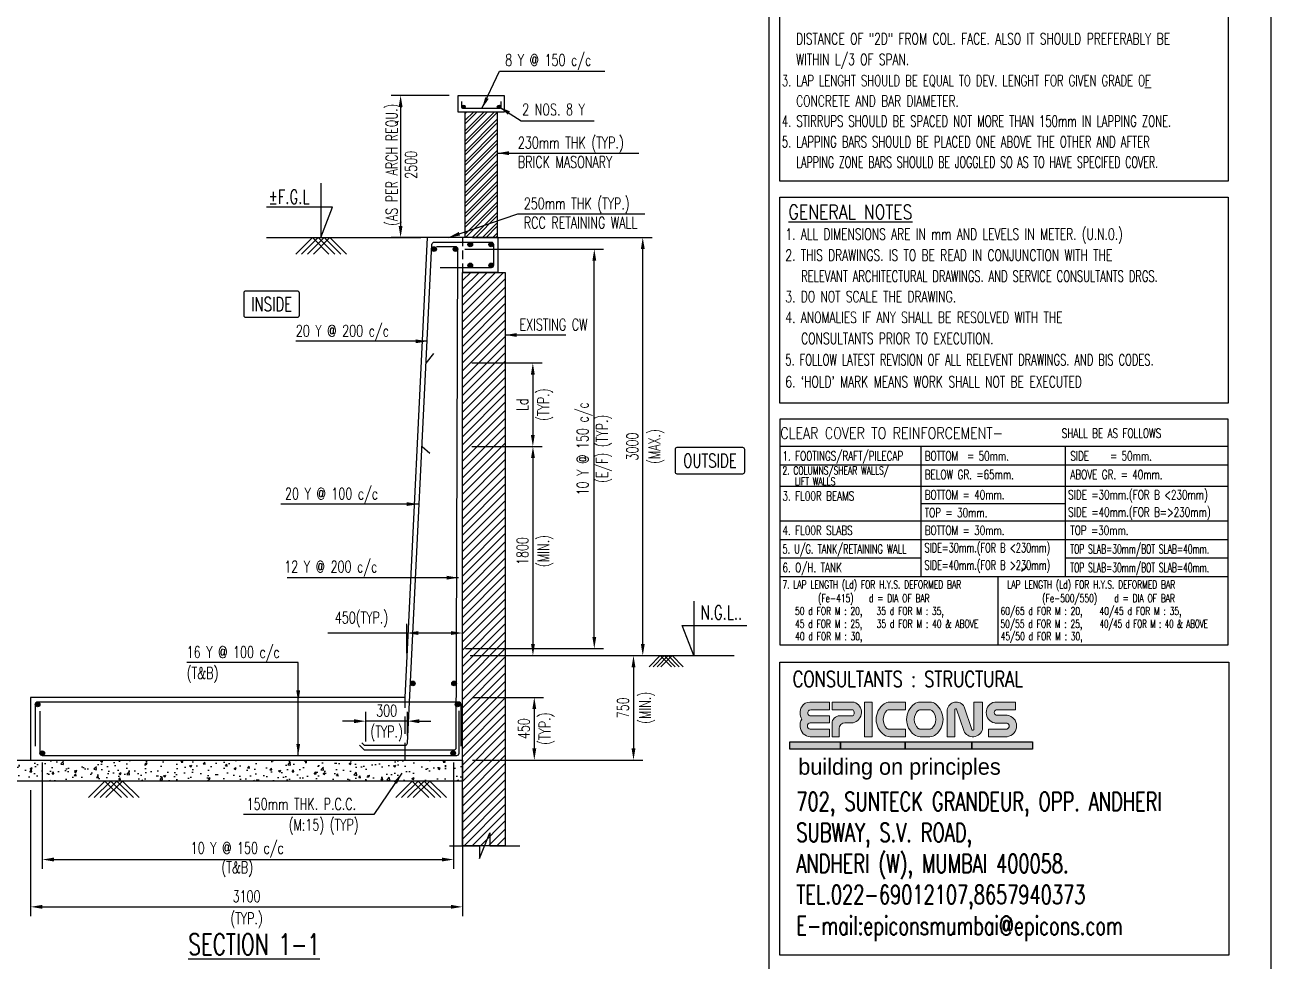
# Model space of a CAD drawing. Header units: millimetres. Extents: x 2843046 to 3042813, y -234641 to -168101.
# Drawn here: x 3015977 to 3042813, y -219602 to -199451 of the extents above; entities that cross this region are included whole.
import ezdxf
from ezdxf.enums import TextEntityAlignment as Align

# ---------------------------------------------------------------- set-up
doc = ezdxf.new("R2010")
doc.units = ezdxf.units.MM
doc.header["$MEASUREMENT"] = 0
doc.header["$PDMODE"] = 34
doc.header["$PDSIZE"] = -5
doc.linetypes.add('Hidden', pattern=[0.375, 0.25, -0.125])
doc.layers.add('00 ECPL LOGO', color=250, linetype='Continuous', lineweight=20)
doc.layers.add('HEADING-TXT', color=1, linetype='Continuous', lineweight=25)
for name, color, linetype in [('DIM1', 5, 'Continuous'), ('NO. BEAM', 3, 'Continuous'), ('note t', 2, 'Continuous'), ('notes', 1, 'Continuous'), ('S- PILE CAP', 4, 'Continuous'), ('S-BRECK LINE', 8, 'Continuous'), ('S-COLUMN', 1, 'Continuous'), ('S-CONCRET LINE', 4, 'Continuous'), ('S-DIM-1', 5, 'Continuous'), ('S-FOOTING', 4, 'Continuous'), ('S-HATCH', 253, 'Continuous'), ('S-LEVEL SECTION', 3, 'Continuous'), ('S-PCC', 9, 'Continuous'), ('S-REINFORCEMENT', 6, 'Continuous'), ('S-RETAINING WALL', 6, 'Continuous'), ('S-TEXT', 2, 'Continuous'), ('S-TEXT-1', 4, 'Continuous'), ('S-TITIL', 6, 'Continuous'), ('s_TITILE', 9, 'Continuous'), ('ss_TITILE', 9, 'Continuous'), ('TEXT1', 2, 'Continuous'), ('TITLE', 6, 'Continuous')]:
    doc.layers.add(name, color=color, linetype=linetype)
doc.styles.add('1PTT-GFC Sheet$0$1PTT-GFC Sheet$0$a-texts', font='simplex.shx', dxfattribs={"width": 0.75})
doc.styles.add('D', font='simplex.shx', dxfattribs={"height": 200})
doc.styles.add('ROMANS', font='simplex.shx', dxfattribs={"width": 0.7})
doc.styles.add('TEXT1', font='simplex.shx', dxfattribs={"width": 0.75})
doc.styles.add('VA_ROOM_TEXT', font='GOTHIC.TTF')
doc.dimstyles.new('dim100', dxfattribs={"dimtxt": 250, "dimasz": 250, "dimexe": 200, "dimexo": 200, "dimgap": 100, "dimtad": 1, "dimdec": 0, "dimzin": 0, "dimdsep": 46, "dimtxsty": 'ROMANS', "dimcen": 0, "dimclrd": 5, "dimclre": 5, "dimclrt": 4, "dimadec": 0, "dimazin": 0, "dimtfac": 1, "dimtdec": 0, "dimtix": 1, "dimtofl": 0, "dimtmove": 2, "dimatfit": 3, "dimfxl": 0, "dimtolj": 1, "dimtzin": 0, "dimlwd": -1, "dimlwe": -1, "dimarcsym": 0})
doc.dimstyles.new('dim33.33', dxfattribs={"dimtxt": 250, "dimasz": 250, "dimexe": 200, "dimexo": 200, "dimgap": 100, "dimtad": 1, "dimdec": 0, "dimlfac": 0.333331, "dimzin": 0, "dimdsep": 46, "dimtxsty": 'ROMANS', "dimcen": 0, "dimclrd": 5, "dimclre": 5, "dimclrt": 4, "dimadec": 0, "dimazin": 0, "dimtfac": 1, "dimtdec": 0, "dimtix": 1, "dimtofl": 0, "dimtmove": 2, "dimatfit": 3, "dimfxl": 0, "dimtolj": 1, "dimtzin": 0, "dimlwd": -1, "dimlwe": -1, "dimarcsym": 0})

# ---------------------------------------------------------------- blocks, each defined once
blk = doc.blocks.new('zw$155A')
at = {"layer": '00 ECPL LOGO'}
h = blk.add_hatch(color=152, dxfattribs=at)
h.dxf.hatch_style = 1
h.paths.add_polyline_path([(79640, 17972), (79640, 18120), (79271, 18120, 0.261636), (79116, 18033, 0.285841), (79118, 17796, 0.344902), (79145, 17521, 0.204992), (79277, 17465), (79640, 17465), (79640, 17610), (79286, 17610, -1), (79277, 17727), (79640, 17727), (79640, 17861), (79286, 17861, -1), (79283, 17972)])
h = blk.add_hatch(color=152, dxfattribs=at)
h.dxf.hatch_style = 1
h.paths.add_polyline_path([(80107, 18120), (79689, 18120), (79689, 17972), (80086, 17972, -0.440545), (80086, 17861), (79834, 17861, 0.414214), (79689, 17716), (79689, 17465), (79825, 17465), (79825, 17618, -0.414214), (79934, 17727), (80086, 17727, 0.757811)])
h.paths.add_polyline_path([(80446, 18120), (80304, 18120), (80304, 17465), (80446, 17465)])
h.paths.add_polyline_path([(81081, 18120), (80782, 18120, 0.154275), (80677, 18087, 0.519672), (80677, 17498, 0.154275), (80782, 17465), (81081, 17465), (81081, 17610), (80750, 17610, -0.210356), (80723, 17622, -0.388707), (80723, 17960, -0.210356), (80750, 17972), (81081, 17972)])
h.paths.add_polyline_path([(81540, 18120), (81355, 18120, 0.159018), (81248, 18085, 0.507969), (81248, 17500, 0.159018), (81355, 17465), (81540, 17465, 0.173791), (81656, 17506, 0.472311), (81656, 18078, 0.173791)])
h.paths.add_polyline_path([(81553, 17972, -0.185052), (81577, 17962, -0.445894), (81577, 17619, -0.185052), (81553, 17610), (81348, 17610, -0.185052), (81323, 17619, -0.445894), (81323, 17962, -0.185052), (81348, 17972)], flags=16)
h.paths.add_polyline_path([(82190, 18031, 0.723435), (81870, 17972), (81870, 17465), (82011, 17465), (82011, 17972, -0.723435), (82047, 17986), (82181, 17579, 0.724077), (82538, 17610), (82538, 18120), (82376, 18120), (82376, 17612, -0.755661), (82333, 17598)])
h.paths.add_polyline_path([(83163, 18120), (82770, 18120, 0.823713), (82770, 17724), (83001, 17724, -0.713272), (83001, 17610), (82649, 17610), (82649, 17465), (83001, 17465, 0.900309), (83001, 17871), (82798, 17871, -0.746931), (82798, 17972), (83163, 17972)])
at = {"layer": 'S-TEXT'}
h = blk.add_hatch(color=142, dxfattribs=at)
h.dxf.hatch_style = 1
h.paths.add_polyline_path([(78890, 17369), (78890, 17231), (79850, 17231), (79850, 17369)])
h = blk.add_hatch(color=9, dxfattribs=at)
h.dxf.hatch_style = 1
h.paths.add_polyline_path([(79850, 17369), (81076, 17369), (81076, 17231), (79850, 17231)])
h = blk.add_hatch(color=142, dxfattribs=at)
h.dxf.hatch_style = 1
h.paths.add_polyline_path([(81076, 17231), (82333, 17231), (82333, 17369), (81076, 17369)])
h = blk.add_hatch(color=4, dxfattribs=at)
h.dxf.hatch_style = 1
h.paths.add_polyline_path([(82333, 17369), (82333, 17231), (83486, 17231), (83486, 17369)])
at = {"layer": '00 ECPL LOGO', "color": 152}
for p, q in [((79640, 18120, 0), (79271, 18120, 0)), ((79286, 17972, 0), (79640, 17972, 0)), ((80107, 18120, 0), (79689, 18120, 0)), ((80304, 18120, 0), (80446, 18120, 0)), ((80304, 18120, 0), (80304, 17465, 0)), ((80446, 18120, 0), (80446, 17465, 0)), ((80750, 17972, 0), (81081, 17972, 0)), ((80782, 18120, 0), (81081, 18120, 0)), ((81081, 17972, 0), (81081, 18120, 0)), ((81348, 17972, 0), (81553, 17972, 0)), ((81355, 18120, 0), (81540, 18120, 0)), ((81870, 17972, 0), (81870, 17465, 0)), ((82011, 17972, 0), (82011, 17465, 0)), ((82047, 17986, 0), (82181, 17579, 0)), ((82190, 18031, 0), (82333, 17598, 0)), ((82376, 18120, 0), (82538, 18120, 0)), ((82538, 18120, 0), (82376, 18120, 0)), ((82376, 18120, 0), (82376, 17610, 0)), ((82538, 18120, 0), (82538, 17610, 0)), ((82538, 17972, 0), (82538, 17972, 0)), ((82770, 18120, 0), (83163, 18120, 0)), ((83163, 18120, 0), (82770, 18120, 0)), ((82798, 17972, 0), (83163, 17972, 0)), ((83163, 17972, 0), (83163, 18120, 0)), ((79277, 17727, 0), (79640, 17727, 0)), ((79640, 17861, 0), (79286, 17861, 0)), ((79640, 17727, 0), (79640, 17861, 0)), ((79689, 17716, 0), (79689, 17465, 0)), ((80086, 17861, 0), (79834, 17861, 0)), ((79934, 17727, 0), (80086, 17727, 0)), ((83001, 17724, 0), (82770, 17724, 0)), ((83001, 17871, 0), (82798, 17871, 0)), ((79640, 17610, 0), (79277, 17610, 0)), ((79277, 17465, 0), (79640, 17465, 0)), ((79640, 17465, 0), (79640, 17610, 0)), ((79689, 17465, 0), (79825, 17465, 0)), ((79825, 17618, 0), (79825, 17465, 0)), ((80304, 17465, 0), (80446, 17465, 0)), ((80750, 17610, 0), (81081, 17610, 0)), ((80782, 17465, 0), (81081, 17465, 0)), ((81081, 17465, 0), (81081, 17610, 0)), ((81348, 17610, 0), (81553, 17610, 0)), ((81540, 17465, 0), (81355, 17465, 0)), ((81870, 17465, 0), (82011, 17465, 0)), ((82347, 17465, 0), (82376, 17465, 0)), ((82376, 17466, 0), (82376, 17465, 0)), ((82538, 17610, 0), (82538, 17610, 0)), ((82649, 17465, 0), (82649, 17610, 0)), ((82649, 17610, 0), (83001, 17610, 0)), ((82649, 17465, 0), (83001, 17465, 0)), ((82649, 17465, 0), (83001, 17465, 0))]:
    blk.add_line(p, q, dxfattribs=at)
at = {"layer": '00 ECPL LOGO', "color": 152, "elevation": 0}
for points in [[(79271, 18120), (79640, 18120), (79640, 17972)], [(80086, 17972), (79689, 17972), (79689, 18120), (80107, 18120)], [(80304, 18120), (80446, 18120)], [(80782, 18120), (81081, 18120)], [(81355, 18120), (81540, 18120)], [(82376, 18120), (82538, 18120)], [(82770, 18120), (83163, 18120)]]:
    blk.add_lwpolyline(points, dxfattribs=at)
at = {"layer": '00 ECPL LOGO', "color": 152}
for centre, radius, start, end in [((79307, 17916, 0), 224, 148.648, 212.4563), ((79271, 17938, 0), 182, 90, 148.648), ((79284, 17916, 0), 55.4, 88.7637, 271.2363), ((80042, 17926, 0), 204, 282.7188, 71.3398), ((80036, 17916, 0), 75.1, 312.4487, 47.5513), ((80884, 17792, 0), 360, 125.0807, 234.9193), ((80908, 17791, 0), 250, 137.5171, 222.4829), ((80782, 17938, 0), 182, 90, 125.0807), ((80750, 17935, 0), 36.3, 90, 137.5171), ((81462, 17792, 0), 362, 126.1417, 233.8583), ((81477, 17791, 0), 231, 131.9364, 228.0636), ((81355, 17938, 0), 182, 90, 126.1417), ((81348, 17935, 0), 36.3, 90, 131.9364), ((81540, 17938, 0), 182, 50.5638, 90), ((81553, 17935, 0), 36.3, 48.0636, 90), ((81423, 17791, 0), 231, 311.9364, 48.0636), ((81420, 17792, 0), 370, 309.4362, 50.5638), ((82040, 17949, 0), 171, 28.75, 172.2831), ((82031, 17973, 0), 20.3, 40.0191, 183.5523), ((82808, 17922, 0), 201, 101.0425, 258.9575), ((82813, 17921, 0), 52.5, 106.4856, 253.5144), ((79307, 17676, 0), 224, 147.5437, 223.6612), ((79282, 17669, 0), 58.8, 94.0242, 265.9758), ((79834, 17716, 0), 145, 90, 180), ((79934, 17618, 0), 109, 90, 180), ((82980, 17668, 0), 204, 276.006, 83.994), ((82982, 17667, 0), 60.3, 289.0016, 70.9984), ((79277, 17647, 0), 182, 223.6612, 270), ((80782, 17647, 0), 182, 234.9193, 270), ((80750, 17647, 0), 36.3, 222.4829, 270), ((81355, 17647, 0), 182, 233.8583, 270), ((81348, 17647, 0), 36.3, 228.0636, 270), ((81540, 17647, 0), 182, 270, 309.4362), ((81553, 17647, 0), 36.3, 270, 311.9364), ((82355, 17653, 0), 189, 203.2219, 346.755), ((82352, 17611, 0), 23.9, 214.0796, 357.6127)]:
    blk.add_arc(centre, radius, start, end, dxfattribs=at)
at = {"layer": 'DIM1', "color": 7}
for points in [[(78700, 32606), (87187, 32606), (87187, 27974), (78700, 27974)], [(78700, 27673), (87187, 27673), (87187, 23777), (78700, 23777)]]:
    blk.add_lwpolyline(points, close=True, dxfattribs=at)
at = {"layer": 'notes', "color": 4}
blk.add_line((83278, 20599), (83368, 20682), dxfattribs=at)
at = {"layer": 'S-TEXT', "color": 7, "elevation": 0}
for points in [[(78890, 17369), (79850, 17369), (79850, 17231), (78890, 17231)], [(79850, 17369), (81076, 17369), (81076, 17231), (79850, 17231)], [(81076, 17369), (82333, 17369), (82333, 17231), (81076, 17231)], [(82333, 17369), (83486, 17369), (83486, 17231), (82333, 17231)]]:
    blk.add_lwpolyline(points, close=True, dxfattribs=at)
at = {"layer": 's_TITILE', "color": 7}
blk.add_lwpolyline([(0, 0), (88000, 0), (88000, 58000), (0, 58000)], close=True, dxfattribs=at)
at = {"layer": 's_TITILE', "color": 1}
for points in [[(1300, 800), (78500, 800), (78500, 57200), (1300, 57200)], [(87200, 18877), (87200, 13333), (78700, 13333), (78700, 18877)]]:
    blk.add_lwpolyline(points, close=True, dxfattribs=at)
at = {"layer": 'TEXT1', "color": 5}
for p, q in [((87187, 22602), (78700, 22602)), ((87187, 22196), (78700, 22196)), ((87187, 22196), (78700, 22196)), ((84111, 21871), (81379, 21871)), ((87187, 21545), (78700, 21545)), ((87187, 21193), (78700, 21193)), ((87187, 21193), (78700, 21193)), ((81379, 20841), (78700, 20841)), ((87187, 20841), (84111, 20841)), ((87187, 20489), (78700, 20489))]:
    blk.add_line(p, q, dxfattribs=at)
at = {"layer": 'TITLE', "color": 0}
for p, q in [((87187, 22954), (78700, 22954)), ((81379, 20489), (81379, 22954)), ((84111, 20489), (84111, 22954)), ((82834, 19206), (82834, 20489))]:
    blk.add_line(p, q, dxfattribs=at)
blk.add_lwpolyline([(87187, 23476), (78700, 23476), (78700, 19206), (87187, 19206)], close=True, dxfattribs=at)
at = {"layer": '00 ECPL LOGO', "color": 152, "style": 'VA_ROOM_TEXT'}
blk.add_text('building on principles', height=306.82, dxfattribs=at).set_placement((79050, 16745, 0))
at = {"layer": 'HEADING-TXT', "color": 6, "style": 'ROMANS', "width": 0.8}
blk.add_text('%%UGENERAL NOTES', height=271.54, dxfattribs=at).set_placement((78865, 27259))
at = {"layer": 'note t', "style": 'D', "width": 0.8}
blk.add_text(' CLEAR COVER TO REINFORCEMENT- ', height=219.15, dxfattribs=at).set_placement((78591, 23099))
at = {"layer": 'notes', "color": 4, "style": 'ROMANS'}
for s, height, width, p in [('DISTANCE OF "2D" FROM COL. FACE. ALSO IT SHOULD PREFERABLY BE ', 211.2, 0.7, (79010, 30565)), ('WITHIN L/3 OF SPAN.', 211.2, 0.7, (79010, 30174)), ('3. LAP LENGHT SHOULD BE EQUAL TO DEV. LENGHT FOR GIVEN GRADE OF ', 211.2, 0.66, (78738, 29773)), ('CONCRETE AND BAR DIAMETER.', 211.2, 0.7, (79010, 29388)), ('4. STIRRUPS SHOULD BE SPACED NOT MORE THAN 150mm IN LAPPING ZONE.', 211.2, 0.66, (78738, 29006)), ('5. LAPPING BARS SHOULD BE PLACED ONE ABOVE THE OTHER AND AFTER ', 211.2, 0.66, (78738, 28615)), ('LAPPING ZONE BARS SHOULD BE JOGGLED SO AS TO HAVE SPECIFED COVER.', 211.2, 0.62, (79010, 28230)), ('1. ALL DIMENSIONS ARE IN mm AND LEVELS IN METER. (U.N.0.)', 211.2, 0.7, (78805, 26869)), ('2. THIS DRAWINGS. IS TO BE READ IN CONJUNCTION WITH THE', 211.2, 0.7, (78805, 26470)), ('RELEVANT ARCHITECTURAL DRAWINGS. AND SERVICE CONSULTANTS DRGS.', 211.2, 0.65, (79106, 26072)), ('3. DO NOT SCALE THE DRAWING. ', 211.2, 0.7, (78805, 25686)), ('4. ANOMALIES IF ANY SHALL BE RESOLVED WITH THE', 211.2, 0.7, (78805, 25294)), ('CONSULTANTS PRIOR TO EXECUTION.', 211.2, 0.7, (79106, 24893)), ('5. FOLLOW LATEST REVISION OF ALL RELEVENT DRAWINGS. AND BIS CODES.', 211.2, 0.65, (78805, 24491)), ("6. `HOLD' MARK MEANS WORK SHALL NOT BE EXECUTED", 211.2, 0.7, (78805, 24075)), ('SHALL BE AS FOLLOWS', 174.32, 0.7, (84037, 23120)), ('50 d FOR M : 20,', 149.42, 0.7, (78989, 19769, -112947)), ('35 d FOR M : 35,', 149.42, 0.7, (80531, 19768, -112947)), ('60/65 d FOR M : 20,', 149.42, 0.7, (82878, 19769, -112947)), ('40/45 d FOR M : 35,', 149.42, 0.7, (84753, 19768, -112947)), ('45 d FOR M : 25,', 149.42, 0.7, (78988, 19525, -112947)), ('35 d FOR M : 40 & ABOVE', 149.42, 0.7, (80534, 19526, -112947)), ('50/55 d FOR M : 25,', 149.42, 0.7, (82877, 19525, -112947)), ('40/45 d FOR M : 40 & ABOVE', 149.42, 0.65, (84756, 19526, -112947)), ('40 d FOR M : 30,', 149.42, 0.7, (78991, 19291, -112947)), ('45/50 d FOR M : 30,', 149.42, 0.7, (82881, 19291, -112947))]:
    blk.add_text(s, height=height, dxfattribs=dict(at, width=width)).set_placement(p)
for s, height, width, p in [('1. FOOTINGS/RAFT/PILECAP', 174.32, 0.7, (78751, 22778)), ('BOTTOM  = 50mm.', 174.32, 0.7, (81444, 22778)), ('SIDE    = 50mm.', 174.32, 0.7, (84200, 22778)), ('2. COLUMNS/SHEAR WALLS/', 149.42, 0.7, (78751, 22503)), ('BELOW GR. =65mm.', 174.32, 0.7, (81444, 22426)), ('ABOVE GR. = 40mm.', 174.32, 0.7, (84200, 22426)), ('LIFT WALLS', 149.4, 0.7, (78987, 22296)), ('3. FL00R BEAMS ', 174.32, 0.7, (78751, 22020)), ('BOTTOM = 40mm.', 174.32, 0.7, (81444, 22043)), ('SIDE =30mm.(FOR B <230mm)', 174.32, 0.7, (84159, 22043)), ('TOP = 30mm.', 174.32, 0.7, (81444, 21705)), ('SIDE =40mm.(FOR B=>230mm)', 174.32, 0.7, (84159, 21714)), ('4. FL00R SLABS ', 174.32, 0.7, (78751, 21369)), ('BOTTOM = 30mm.', 174.32, 0.7, (81444, 21369)), ('TOP =30mm.', 174.3, 0.7, (84200, 21369)), ('5. U/G. TANK/RETAINING WALL', 174.32, 0.65, (78751, 21017)), ('SIDE=30mm.(FOR B <230mm)', 174.32, 0.65, (81440, 21040)), ('TOP SLAB=30mm/BOT SLAB=40mm.', 174.32, 0.6, (84200, 21017)), ('6. O/H. TANK', 174.32, 0.7, (78751, 20665)), ('SIDE=40mm.(FOR B >230mm)', 174.32, 0.65, (81440, 20711)), ('TOP SLAB=30mm/BOT SLAB=40mm.', 174.32, 0.6, (84200, 20665)), ('7. LAP LENGTH (Ld) FOR H.Y.S. DEFORMED BAR', 149.42, 0.7, (78751, 20344)), ('LAP LENGTH (Ld) FOR H.Y.S. DEFORMED BAR', 149.42, 0.7, (83008, 20344)), ('(Fe-415)   d = DIA OF BAR', 149.42, 0.7, (79425, 20085)), ('(Fe-500/550)   d = DIA OF BAR', 149.42, 0.7, (83669, 20085))]:
    blk.add_text(s, height=height, dxfattribs=dict(at, width=width)).set_placement(p, align=Align.MIDDLE_LEFT)
at = {"layer": 'S-TEXT-1', "insert": (79013, 16414), "char_height": 352.07, "width": 7521.74, "attachment_point": 1, "style": 'ROMANS'}
blk.add_mtext('702, SUNTECK GRANDEUR, OPP. ANDHERI SUBWAY, S.V. ROAD,\\PANDHERI (W), MUMBAI 400058.\\PTEL.022-69012107,8657940373\\PE-mail:epiconsmumbai@epicons.com', dxfattribs=at)
at = {"layer": 's_TITILE', "color": 2, "style": '1PTT-GFC Sheet$0$1PTT-GFC Sheet$0$a-texts', "width": 0.75}
blk.add_text('CONSULTANTS : STRUCTURAL', height=300, dxfattribs=at).set_placement((78945, 18406))
blk = doc.blocks.new('*D217')
at = {"layer": 'Defpoints', "color": 0, "lineweight": -2}
for p in [(3025250, -204276, 0), (3028238, -204276), (3025267, -212876, -1646063)]:
    blk.add_point(p, dxfattribs=at)
at = {"layer": 'S-DIM-1', "color": 5}
for p, q in [((3025450, -204276), (3028438, -204276)), ((3025467, -212876), (3028438, -212876))]:
    blk.add_line(p, q, dxfattribs=at)
at = {"layer": 'S-DIM-1', "color": 5, "lineweight": -3}
blk.add_line((3028238, -212626), (3028238, -204526), dxfattribs=at)
at = {"layer": 'S-DIM-1', "color": 5, "lineweight": -2}
for points in [[(3028197, -204526), (3028280, -204526), (3028238, -204276)], [(3028197, -212626), (3028280, -212626), (3028238, -212876)]]:
    blk.add_solid(points, dxfattribs=at)
at = {"layer": 'S-DIM-1', "color": 4, "insert": (3028238, -208576), "char_height": 250, "attachment_point": 5, "rotation": 90, "style": 'ROMANS'}
blk.add_mtext('\\A1;{10 Y @ 150 c/c\\P(E/F) (TYP.)}', dxfattribs=at)
blk = doc.blocks.new('*D218')
at = {"layer": 'Defpoints', "color": 0, "lineweight": -2}
for p in [(3025416, -213926, 25), (3025417, -215276, 25), (3026946, -215276)]:
    blk.add_point(p, dxfattribs=at)
at = {"layer": 'S-DIM-1', "color": 5}
for p, q in [((3025616, -213926), (3027146, -213926)), ((3025617, -215276), (3027146, -215276))]:
    blk.add_line(p, q, dxfattribs=at)
at = {"layer": 'S-DIM-1', "color": 5, "lineweight": -3}
blk.add_line((3026946, -214176), (3026946, -215026), dxfattribs=at)
at = {"layer": 'S-DIM-1', "color": 5, "lineweight": -2}
for points in [[(3026905, -214176), (3026988, -214176), (3026946, -213926)], [(3026905, -215026), (3026988, -215026), (3026946, -215276)]]:
    blk.add_solid(points, dxfattribs=at)
at = {"layer": 'S-DIM-1', "color": 4, "char_height": 250, "rotation": 90, "style": 'ROMANS'}
for s, insert, attachment_point in [('\\A1;450', (3026846, -214601), 8), ('\\A1;(TYP.)', (3027046, -214601), 2)]:
    blk.add_mtext(s, dxfattribs=dict(at, insert=insert, attachment_point=attachment_point))
blk = doc.blocks.new('*D219')
at = {"layer": 'Defpoints', "color": 0, "lineweight": -2}
for p in [(3025400, -206726, -1646063), (3025400, -208526, -1646063), (3026915, -208526)]:
    blk.add_point(p, dxfattribs=at)
at = {"layer": 'S-DIM-1', "color": 5}
for p, q in [((3025600, -206726), (3027115, -206726)), ((3025600, -208526), (3027115, -208526))]:
    blk.add_line(p, q, dxfattribs=at)
at = {"layer": 'S-DIM-1', "color": 5, "lineweight": -3}
blk.add_line((3026915, -206976), (3026915, -208276), dxfattribs=at)
at = {"layer": 'S-DIM-1', "color": 5, "lineweight": -2}
for points in [[(3026873, -206976), (3026956, -206976), (3026915, -206726)], [(3026873, -208276), (3026956, -208276), (3026915, -208526)]]:
    blk.add_solid(points, dxfattribs=at)
at = {"layer": 'S-DIM-1', "color": 4, "char_height": 250, "rotation": 90, "style": 'ROMANS'}
for s, insert, attachment_point in [('\\A1;(TYP.)', (3027015, -207626), 2), ('\\A1;Ld', (3026815, -207626), 8)]:
    blk.add_mtext(s, dxfattribs=dict(at, insert=insert, attachment_point=attachment_point))
blk = doc.blocks.new('*D220')
at = {"layer": 'Defpoints', "color": 0, "lineweight": -2}
for p in [(3025400, -208526, -1646063), (3025400, -213026, 1646038), (3026917, -213026)]:
    blk.add_point(p, dxfattribs=at)
at = {"layer": 'S-DIM-1', "color": 5}
for p, q in [((3025600, -208526), (3027117, -208526)), ((3025600, -213026), (3027117, -213026))]:
    blk.add_line(p, q, dxfattribs=at)
at = {"layer": 'S-DIM-1', "color": 5, "lineweight": -3}
blk.add_line((3026917, -208776), (3026917, -212776), dxfattribs=at)
at = {"layer": 'S-DIM-1', "color": 5, "lineweight": -2}
for points in [[(3026876, -208776), (3026959, -208776), (3026917, -208526)], [(3026876, -212776), (3026959, -212776), (3026917, -213026)]]:
    blk.add_solid(points, dxfattribs=at)
at = {"layer": 'S-DIM-1', "color": 4, "char_height": 250, "rotation": 90, "style": 'ROMANS'}
for s, insert, attachment_point in [('\\A1;\\P1800', (3026817, -210776), 8), ('\\A1;(MIN.)', (3027017, -210776), 2)]:
    blk.add_mtext(s, dxfattribs=dict(at, insert=insert, attachment_point=attachment_point))
blk = doc.blocks.new('*D221')
at = {"layer": 'Defpoints', "color": 0, "lineweight": -2}
for p in [(3024200, -212541), (3025400, -212953, -1646088), (3024200, -213176, -1646088)]:
    blk.add_point(p, dxfattribs=at)
at = {"layer": 'S-DIM-1', "color": 5}
for p, q in [((3024200, -212976), (3024200, -212341)), ((3025400, -212753), (3025400, -212341))]:
    blk.add_line(p, q, dxfattribs=at)
at = {"layer": 'S-DIM-1', "color": 5, "lineweight": -3}
for p, q in [((3024200, -212541), (3022500, -212541)), ((3025150, -212541), (3024450, -212541))]:
    blk.add_line(p, q, dxfattribs=at)
at = {"layer": 'S-DIM-1', "color": 5, "lineweight": -2}
for points in [[(3024450, -212499), (3024450, -212582), (3024200, -212541)], [(3025150, -212499), (3025150, -212582), (3025400, -212541)]]:
    blk.add_solid(points, dxfattribs=at)
at = {"layer": 'S-DIM-1', "color": 4, "insert": (3023225, -212250), "char_height": 250, "attachment_point": 5, "style": 'ROMANS'}
blk.add_mtext('\\A1;{450(TYP.)}', dxfattribs=at)
blk = doc.blocks.new('*D222')
at = {"layer": 'Defpoints', "color": 0, "lineweight": -2}
for p in [(3023317, -214438), (3024217, -214950), (3023317, -215076)]:
    blk.add_point(p, dxfattribs=at)
at = {"layer": 'S-DIM-1', "color": 5}
for p, q in [((3023317, -214876), (3023317, -214238)), ((3024217, -214750), (3024217, -214238))]:
    blk.add_line(p, q, dxfattribs=at)
at = {"layer": 'S-DIM-1', "color": 5, "lineweight": -3}
for p, q in [((3023067, -214438), (3022817, -214438)), ((3024217, -214438), (3023317, -214438)), ((3024467, -214438), (3024717, -214438))]:
    blk.add_line(p, q, dxfattribs=at)
at = {"layer": 'S-DIM-1', "color": 5, "lineweight": -2}
for points in [[(3023067, -214397), (3023067, -214480), (3023317, -214438)], [(3024467, -214397), (3024467, -214480), (3024217, -214438)]]:
    blk.add_solid(points, dxfattribs=at)
at = {"layer": 'S-DIM-1', "color": 4, "char_height": 250, "style": 'ROMANS'}
for s, insert, attachment_point in [('\\A1;300', (3023767, -214338), 8), ('\\A1;(TYP.)', (3023767, -214538), 2)]:
    blk.add_mtext(s, dxfattribs=dict(at, insert=insert, attachment_point=attachment_point))
blk = doc.blocks.new('*D223')
at = {"layer": 'Defpoints', "color": 0, "lineweight": -2}
for p in [(3025417, -213026), (3025417, -215276, 37), (3029082, -215276)]:
    blk.add_point(p, dxfattribs=at)
at = {"layer": 'S-DIM-1', "color": 5}
for p, q in [((3025617, -213026), (3029282, -213026)), ((3025617, -215276), (3029282, -215276))]:
    blk.add_line(p, q, dxfattribs=at)
at = {"layer": 'S-DIM-1', "color": 5, "lineweight": -3}
blk.add_line((3029082, -213276), (3029082, -215026), dxfattribs=at)
at = {"layer": 'S-DIM-1', "color": 5, "lineweight": -2}
for points in [[(3029041, -213276), (3029124, -213276), (3029082, -213026)], [(3029041, -215026), (3029124, -215026), (3029082, -215276)]]:
    blk.add_solid(points, dxfattribs=at)
at = {"layer": 'S-DIM-1', "color": 4, "char_height": 250, "attachment_point": 5, "rotation": 90, "style": 'ROMANS'}
for s, insert in [('\\A1;(MIN.)', (3029373, -214151)), ('\\A1;750', (3028857, -214151))]:
    blk.add_mtext(s, dxfattribs=dict(at, insert=insert))
blk = doc.blocks.new('*D224')
at = {"layer": 'Defpoints', "color": 0, "lineweight": -2}
for p in [(3025417, -204026, 25), (3029282, -204026), (3025400, -213026, -1646038)]:
    blk.add_point(p, dxfattribs=at)
at = {"layer": 'S-DIM-1', "color": 5}
for p, q in [((3025617, -204026), (3029482, -204026)), ((3025600, -213026), (3029482, -213026))]:
    blk.add_line(p, q, dxfattribs=at)
at = {"layer": 'S-DIM-1', "color": 5, "lineweight": -3}
blk.add_line((3029282, -212776), (3029282, -204276), dxfattribs=at)
at = {"layer": 'S-DIM-1', "color": 5, "lineweight": -2}
for points in [[(3029241, -204276), (3029324, -204276), (3029282, -204026)], [(3029241, -212776), (3029324, -212776), (3029282, -213026)]]:
    blk.add_solid(points, dxfattribs=at)
at = {"layer": 'S-DIM-1', "color": 4, "char_height": 250, "attachment_point": 5, "rotation": 90, "style": 'ROMANS'}
for s, insert in [('\\A1;(MAX.)', (3029573, -208526)), ('\\A1;3000', (3029057, -208526))]:
    blk.add_mtext(s, dxfattribs=dict(at, insert=insert))
blk = doc.blocks.new('*D225')
at = {"layer": 'Defpoints', "color": 0, "lineweight": -2}
for p in [(3016350, -215126, -25), (3025209, -215126, -25), (3025209, -217417)]:
    blk.add_point(p, dxfattribs=at)
at = {"layer": 'S-DIM-1', "color": 5}
for p, q in [((3016350, -215326), (3016350, -217617)), ((3025209, -215326), (3025209, -217617)), ((3016600, -217417), (3024959, -217417))]:
    blk.add_line(p, q, dxfattribs=at)
at = {"layer": 'S-DIM-1', "color": 5, "lineweight": -2}
for points in [[(3016600, -217375), (3016600, -217458), (3016350, -217417)], [(3024959, -217375), (3024959, -217458), (3025209, -217417)]]:
    blk.add_solid(points, dxfattribs=at)
at = {"layer": 'S-DIM-1', "color": 4, "insert": (3020550, -217417), "char_height": 250, "attachment_point": 5, "style": 'ROMANS'}
blk.add_mtext('\\A1;10 Y @ 150 c/c\\P(T&B)', dxfattribs=at)
blk = doc.blocks.new('*D226')
at = {"layer": 'Defpoints', "color": 0, "lineweight": -2}
for p in [(3016100, -215726, -1646088), (3025400, -215726, -1646088), (3025400, -218435)]:
    blk.add_point(p, dxfattribs=at)
at = {"layer": 'S-DIM-1', "color": 5}
for p, q in [((3016100, -215926), (3016100, -218635)), ((3025400, -215926), (3025400, -218635)), ((3016350, -218435), (3025150, -218435))]:
    blk.add_line(p, q, dxfattribs=at)
at = {"layer": 'S-DIM-1', "color": 5, "lineweight": -2}
for points in [[(3016350, -218393), (3016350, -218476), (3016100, -218435)], [(3025150, -218393), (3025150, -218476), (3025400, -218435)]]:
    blk.add_solid(points, dxfattribs=at)
at = {"layer": 'S-DIM-1', "color": 4, "char_height": 250, "attachment_point": 5, "style": 'ROMANS'}
for s, insert in [('\\A1;3100', (3020750, -218210)), ('\\A1;(TYP.)', (3020750, -218725))]:
    blk.add_mtext(s, dxfattribs=dict(at, insert=insert))
blk = doc.blocks.new('*D177')
at = {"layer": 'Defpoints', "color": 0, "lineweight": -2}
for p in [(3025310, -200966), (3024067, -204026), (3025460, -204026, -1646063)]:
    blk.add_point(p, dxfattribs=at)
at = {"layer": 'S-DIM-1', "color": 5}
for p, q in [((3025110, -200966), (3023867, -200966)), ((3025260, -204026), (3023867, -204026))]:
    blk.add_line(p, q, dxfattribs=at)
at = {"layer": 'S-DIM-1', "color": 5, "lineweight": -3}
blk.add_line((3024067, -201216), (3024067, -203776), dxfattribs=at)
at = {"layer": 'S-DIM-1', "color": 5, "lineweight": -2}
for points in [[(3024025, -201216), (3024109, -201216), (3024067, -200966)], [(3024025, -203776), (3024109, -203776), (3024067, -204026)]]:
    blk.add_solid(points, dxfattribs=at)
at = {"layer": 'S-DIM-1', "color": 4, "insert": (3024084, -202462), "char_height": 250, "attachment_point": 5, "rotation": 90, "style": 'ROMANS'}
blk.add_mtext('\\A1;{(AS PER ARCH REQU.)\\P2500}', dxfattribs=at)

msp = doc.modelspace()

# ---------------------------------------------------------------- hatches: boundary and pattern name
at = {"layer": 'S-HATCH'}
h = msp.add_hatch(dxfattribs=at)
h.set_pattern_fill('ANSI32', color=256, scale=420, style=0)
h.set_pattern_definition([(45, (-5722799.55, 196553.3), (-111.369318, 111.369318), []), (45, (-5722725.3, 196553.3), (-111.369318, 111.369318), [])])
h.paths.add_polyline_path([(3025459.8, -204026.3), (3025459.8, -201326.3), (3026149.8, -201326.3), (3026149.8, -204026.3)])
h = msp.add_hatch(dxfattribs=at)
h.set_pattern_fill('ANSI31', color=9, scale=1000)
h.set_pattern_definition([(45, (2805307, -228472.31), (-88.38835, 88.38835), [])])
h.paths.add_polyline_path([(3025399.8, -204776.3), (3026319.8, -204776.3), (3026319.8, -217119.6), (3025399.8, -217119.6)])
at = {"layer": 'S-PCC', "linetype": 'ByBlock'}
h = msp.add_hatch(dxfattribs=at)
h.set_pattern_fill('AR-CONC,_O', color=8, scale=66.666667)
h.set_pattern_definition([(50, (-14077659.93, 196050.9), (478.173455, -41.834757), [50, -550]), (355, (-14077659.93, 196050.9), (-92.500889, 501.461422), [40, -440]), (100.4514445, (-14077620.1, 196047.43), (385.672564, 459.626661), [42.493461, -467.428075]), (46.1842, (-14077659.93, 196184.25), (711.49422, -110.346187), [75, -825]), (96.6356355, (-14077600.64, 196175.05), (623.107964, 649.4124), [63.740228, -701.142507]), (351.184164, (-14077659.9, 196184.25), (623.107963, 649.4124), [60, -660]), (21, (-14077593.27, 196150.9), (397.938035, -268.412594), [50, -550]), (326, (-14077593.27, 196150.9), (162.210221, 483.433363), [40, -440]), (71.4514447, (-14077560.1, 196128.55), (560.148251, 215.020769), [42.49346, -467.428075]), (37.5, (-14077659.93, 196050.91), (8.1065702, 221.9292359), [0, -434.6666667, 0, -446.6666667, 0, -441.6666667]), (7.5, (-14077659.93, 196050.91), (175.3796916, 262.9411413), [0, -254.6666667, 0, -424.6666667, 0, -168.3333333]), (327.5, (-14077808.6, 196050.91), (355.8816241, -15.0365812), [0, -166.6666667, 0, -520, 0, -690]), (317.5, (-14077875.27, 196050.9), (388.7907796, 66.736655), [0, -216.6666667, 0, -345.3333333, 0, -490])])
h.paths.add_polyline_path([(3015649.8, -215726.3), (3015649.8, -215276.3), (3025399.8, -215276.3), (3025399.8, -215726.3)])

# ---------------------------------------------------------------- linework, layer by layer
at = {"layer": 'NO. BEAM', "color": 7, "elevation": -1799416}
for points in [[(3021848.9, -205181.4), (3020728.9, -205181.4, 0.4142136), (3020688.9, -205221.4), (3020688.9, -205701.4, 0.4142136), (3020728.9, -205741.4), (3021848.9, -205741.4, 0.4142136), (3021888.9, -205701.4), (3021888.9, -205221.4, 0.4142136)], [(3031438, -208550.5), (3030018, -208550.5, 0.4142136), (3029978, -208590.5), (3029978, -209070.5, 0.4142136), (3030018, -209110.5), (3031438, -209110.5, 0.4142136), (3031478, -209070.5), (3031478, -208590.5, 0.4142136)]]:
    msp.add_lwpolyline(points, format="xyb", close=True, dxfattribs=at)
at = {"layer": 'S- PILE CAP', "color": 8, "linetype": 'Hidden', "ltscale": 1500}
msp.add_line((3024163, -215276.3, -1799416), (3024163, -213926.3, -1799416), dxfattribs=at)
at = {"layer": 'S-BRECK LINE', "elevation": -153378}
msp.add_lwpolyline([(3025117.5, -217119.6), (3025764.7, -217119.6), (3025764.7, -217394.4), (3025990.3, -216844.9), (3025990.3, -217119.6), (3026637.5, -217119.6)], dxfattribs=at)
at = {"layer": 'S-COLUMN', "color": 4, "elevation": -1799416}
for points in [[(3025459.8, -204026.3), (3025459.8, -201326.3)], [(3026149.8, -201326.3), (3026149.8, -204026.3)]]:
    msp.add_lwpolyline(points, dxfattribs=at)
at = {"layer": 'S-CONCRET LINE', "elevation": -1799416}
msp.add_lwpolyline([(3025309.8, -201326.3), (3025309.8, -200966.3), (3026299.8, -200966.3), (3026299.8, -201326.3)], close=True, dxfattribs=at)
at = {"layer": 'S-FOOTING'}
for p, q in [((3024163, -213926.3, -3452974.7), (3016099.8, -213926.3, -5091566.8)), ((3016099.8, -213926.3, -1799416), (3016099.8, -215276.3, -1799416)), ((3016099.8, -215276.3, -1799416), (3025399.8, -215276.3, -1799416))]:
    msp.add_line(p, q, dxfattribs=at)
at = {"layer": 'S-HATCH', "color": 9, "elevation": -1799416}
msp.add_lwpolyline([(3025399.8, -204776.3), (3026319.8, -204776.3), (3026319.8, -217119.6), (3025399.8, -217119.6)], close=True, dxfattribs=at)
at = {"layer": 'S-LEVEL SECTION'}
for p, q in [((3021176.7, -204026.3, -1799416), (3024499.8, -204026.3, -1799416)), ((3025567.5, -213026.3, -1799416), (3031253.4, -213026.3, -1799416))]:
    msp.add_line(p, q, dxfattribs=at)
at = {"layer": 'S-LEVEL SECTION', "elevation": -1799416}
for points in [[(3022349, -202855.9), (3022349, -204026.3), (3022599, -203376.3), (3021176.7, -203376.3)], [(3030380.2, -211855.9), (3030380.2, -213026.3), (3030130.2, -212376.3), (3031523.9, -212376.3)]]:
    msp.add_lwpolyline(points, dxfattribs=at)
at = {"layer": 'S-PCC', "color": 8, "elevation": -1799416}
for points in [[(3021808.6, -204384.3), (3022166.5, -204026.3), (3022524.5, -204384.3)], [(3021935.1, -204384.3), (3022293.1, -204026.3), (3022651.1, -204384.3)], [(3022061.7, -204384.3), (3022419.7, -204026.3), (3022777.6, -204384.3)], [(3022188.3, -204384.3), (3022546.2, -204026.3), (3022904.2, -204384.3)], [(3029897.5, -213265), (3029658.8, -213026.3), (3029420.2, -213265)], [(3029981.8, -213265), (3029743.2, -213026.3), (3029504.5, -213265)], [(3030066.2, -213265), (3029827.6, -213026.3), (3029588.9, -213265)], [(3030150.6, -213265), (3029911.9, -213026.3), (3029673.3, -213265)]]:
    msp.add_lwpolyline(points, dxfattribs=at)
at = {"layer": 'S-PCC', "color": 8, "elevation": -3445478.9}
msp.add_lwpolyline([(3015649.8, -215726.3), (3015649.8, -215276.3), (3025399.8, -215276.3), (3025399.8, -215726.3)], close=True, dxfattribs=at)
at = {"layer": 'S-PCC', "elevation": -3445478.9}
for points in [[(3017343, -216084.2), (3017700.9, -215726.2), (3018058.9, -216084.2)], [(3017469.5, -216084.2), (3017827.5, -215726.2), (3018185.5, -216084.2)], [(3017596.1, -216084.2), (3017954.1, -215726.2), (3018312, -216084.2)], [(3017722.6, -216084.2), (3018080.6, -215726.2), (3018438.6, -216084.2)], [(3024677, -216084.2), (3024319.1, -215726.2), (3023961.1, -216084.2)], [(3024803.6, -216084.2), (3024445.6, -215726.2), (3024087.7, -216084.2)], [(3024930.2, -216084.2), (3024572.2, -215726.2), (3024214.2, -216084.2)], [(3025056.7, -216084.2), (3024698.8, -215726.2), (3024340.8, -216084.2)]]:
    msp.add_lwpolyline(points, dxfattribs=at)
at = {"layer": 'S-REINFORCEMENT', "color": 5, "ltscale": 10}
for p, q in [((3023231.6, -214905.5, -1799416), (3023281.6, -214955.5, -1799416)), ((3023182.5, -214955.5, -1799416), (3023282.5, -215055.5, -1799416))]:
    msp.add_line(p, q, dxfattribs=at)
at = {"layer": 'S-REINFORCEMENT', "elevation": -1799416}
msp.add_lwpolyline([(3026224.8, -201101.3), (3026224.8, -201213.8, -0.4142136), (3026187.3, -201251.3), (3025422.3, -201251.3, -0.4142136), (3025384.8, -201213.8), (3025384.8, -201101.3)], format="xyb", dxfattribs=at)
at = {"layer": 'S-REINFORCEMENT', "const_width": 37.5, "elevation": -1799416}
for points in [[(3025403.6, -201213.8, 1), (3025441.1, -201213.8, 1)], [(3026206.1, -201213.8, -1), (3026168.6, -201213.8, -1)]]:
    msp.add_lwpolyline(points, format="xyb", close=True, dxfattribs=at)
at = {"layer": 'S-REINFORCEMENT', "ltscale": 10}
for points, elevation in [([(3023281.6, -214955.5), (3024164.9, -214955.5, 0.3998927), (3024214.8, -214908), (3024742.7, -204173.9, -0.3998927), (3024792.7, -204126.3), (3026017.5, -204126.3, -0.4142136), (3026067.5, -204176.3), (3026067.5, -204626.3, -0.4142136), (3026017.5, -204676.3), (3024921, -204676.3)], -1799416), ([(3023281.6, -215055.5), (3025214, -215055.5, 0.4142136), (3025264, -215005.5), (3025299.8, -204276.3, 0.4142136), (3025249.8, -204226.3), (3024837.7, -204226.3)], -1799416), ([(3025369.4, -214976.3), (3025369.4, -214076.3, 0.4142136), (3025319.4, -214026.3), (3016249.8, -214026.3, 0.4142136), (3016199.8, -214076.3), (3016199.8, -214976.3)], -3445478.9), ([(3016299.8, -214226.3), (3016299.8, -215126.3, 0.4142136), (3016349.8, -215176.3), (3025276, -215176.3, 0.4142136), (3025326, -215126.3), (3025326, -214218.1)], -3445478.9)]:
    msp.add_lwpolyline(points, format="xyb", dxfattribs=dict(at, elevation=elevation))
at = {"layer": 'S-REINFORCEMENT', "ltscale": 10, "const_width": 50}
for points, elevation in [([(3025592.5, -204176.3, -1), (3025542.5, -204176.3, -1)], -153378), ([(3025992.5, -204176.3, 1), (3026042.5, -204176.3, 1)], -153378), ([(3024762.7, -204276.3, 1), (3024812.7, -204276.3, 1)], -1799416), ([(3025224.8, -204276.3, 1), (3025274.8, -204276.3, 1)], -1799416), ([(3025592.5, -204626.3, 1), (3025542.5, -204626.3, 1)], -153378), ([(3025992.5, -204626.3, -1), (3026042.5, -204626.3, -1)], -153378), ([(3024305.3, -213624.6, 1), (3024355.3, -213624.6, 1)], -3445478.9), ([(3025193.6, -213624.6, 1), (3025243.6, -213624.6, 1)], -1799416), ([(3016274.8, -214076.3, 1), (3016224.8, -214076.3, 1)], -3445478.9), ([(3025268.7, -214076.3, -1), (3025318.7, -214076.3, -1)], -3445478.9), ([(3016374.8, -215126.3, -1), (3016324.8, -215126.3, -1)], -3445478.9), ([(3016374.8, -215126.3, -1), (3016324.8, -215126.3, -1)], -3445478.9), ([(3025223.8, -215126.3, -1), (3025173.8, -215126.3, -1)], -3445478.9), ([(3025223.8, -215126.3, -1), (3025173.8, -215126.3, -1)], -3445478.9)]:
    msp.add_lwpolyline(points, format="xyb", close=True, dxfattribs=dict(at, elevation=elevation))
at = {"layer": 'S-REINFORCEMENT', "ltscale": 10, "elevation": -1799416}
for points in [[(3024615.6, -206728.3), (3024784.9, -206521.8)], [(3024528.7, -208526.3), (3024694.7, -208671.6)]]:
    msp.add_lwpolyline(points, dxfattribs=at)
at = {"layer": 'S-REINFORCEMENT'}
for centre in [(3025422.3, -201213.8, -1799416), (3026187.3, -201213.8, -1799416)]:
    msp.add_circle(centre, 37.5, dxfattribs=at)
at = {"layer": 'S-REINFORCEMENT', "ltscale": 10}
for centre in [(3025567.5, -204176.3, -153378), (3026017.5, -204176.3, -153378), (3024787.7, -204276.3, -1799416), (3025249.8, -204276.3, -1799416), (3025567.5, -204626.3, -153378), (3026017.5, -204626.3, -153378), (3024330.3, -213624.6, -3445478.9), (3025218.6, -213624.6, -1799416), (3016249.8, -214076.3, -3445478.9), (3025293.7, -214076.3, -3445478.9), (3016349.8, -215126.3, -3445478.9), (3016349.8, -215126.3, -3445478.9), (3025198.8, -215126.3, -3445478.9), (3025198.8, -215126.3, -3445478.9)]:
    msp.add_circle(centre, 50, dxfattribs=at)
at = {"layer": 'S-RETAINING WALL', "color": 4}
for p, q in [((3025399.8, -204026.3, -1799416), (3024649.8, -204026.3, -1799416)), ((3026167.5, -204026.3, -153378), (3025399.8, -204026.3, -153378)), ((3026167.5, -204776.3, -153378), (3025399.8, -204776.3, -153378))]:
    msp.add_line(p, q, dxfattribs=at)
at = {"layer": 'S-RETAINING WALL', "color": 8, "linetype": 'Hidden', "ltscale": 750}
msp.add_line((3025399.8, -204026.3, -1799416), (3025399.8, -204776.3, -1799416), dxfattribs=at)
at = {"layer": 'S-RETAINING WALL', "color": 4}
for points, elevation in [([(3024163, -213926.3), (3024649.8, -204026.3)], -1799416), ([(3026167.5, -204776.3), (3026167.5, -204026.3)], -153378), ([(3025399.8, -214526.3), (3025399.8, -204776.3)], -1799416)]:
    msp.add_lwpolyline(points, dxfattribs=dict(at, elevation=elevation))

# ---------------------------------------------------------------- block references
at = {"xscale": 1.13763133499454, "yscale": 1.13763133499454, "zscale": 1.13763133499454}
msp.add_blockref('zw$155A', (2942701, -234640.9), dxfattribs=at)

# ---------------------------------------------------------------- texts
at = {"layer": 'S-LEVEL SECTION', "style": 'ROMANS', "width": 0.7}
for s, p in [('%%PF.G.L', (3021223.4, -203151.3, -153353)), ('N.G.L..', (3030525.3, -212098.8, -153323.8))]:
    msp.add_text(s, height=300, dxfattribs=at).set_placement(p, align=Align.MIDDLE_LEFT)
at = {"layer": 'S-TEXT-1', "style": 'ROMANS', "width": 0.7}
for s, p in [('8 Y @ 150 c/c', (3026320.3, -200205.6, -153353)), ('2 NOS. 8 Y', (3026685.2, -201271.4, -153353)), ('230mm THK (TYP.)', (3026593.2, -201985.8, -153353)), ('BRICK MASONARY', (3026593.2, -202400.1, -153353)), ('250mm THK (TYP.)', (3026720.6, -203293.9, 1492685)), ('RCC RETAINING WALL', (3026720.6, -203708.2, 1492685)), ('EXISTING CW', (3026628.1, -205899.8, -1799416)), ('20 Y @ 200 c/c', (3021812.4, -206035.4, -153353)), ('20 Y @ 100 c/c', (3021579.1, -209540, -153353)), ('12 Y @ 200 c/c', (3021562.3, -211112.4, -153353)), ('16 Y @ 100 c/c', (3019461.7, -212952.1, -1799391)), ('(T&B)', (3019461.7, -213402.1, -1799391))]:
    msp.add_text(s, height=250, dxfattribs=at).set_placement(p, align=Align.MIDDLE_LEFT)
for s, p in [('150mm THK. P.C.C.', (3020753.2, -216221.5, -1799416)), ('150mm THK. P.C.C.', (3020753.2, -216221.5, -1799416)), ('(M:15) (TYP)', (3021656.2, -216669.1, -1799416)), ('(M:15) (TYP)', (3021656.2, -216669.1, -1799416))]:
    msp.add_text(s, height=250, rotation=360, dxfattribs=at).set_placement(p, align=Align.MIDDLE_LEFT)
at = {"layer": 'S-TITIL', "style": 'ROMANS', "width": 0.7}
msp.add_text('%%USECTION 1-1', height=450, dxfattribs=at).set_placement((3020912.5, -219240.6, -153328.1), align=Align.MIDDLE_CENTER)
at = {"layer": 'ss_TITILE', "color": 2, "style": 'TEXT1', "width": 0.75}
msp.add_text('-', height=237.6, dxfattribs=at).set_placement((3040161.1, -200906.2, 0), align=Align.CENTER)
at = {"layer": 'TITLE', "color": 2, "style": 'ROMANS', "width": 0.7}
for s, p in [('INSIDE', (3021288.9, -205461.4, -153353)), ('OUTSIDE', (3030728, -208830.5, -153323.8))]:
    msp.add_text(s, height=300, dxfattribs=at).set_placement(p, align=Align.MIDDLE_CENTER)

# ---------------------------------------------------------------- dimensions: what is measured, and where the dimension line sits
at = {"layer": 'S-DIM-1'}
for base, p1, p2, angle, text, override, picture, middle in [((3024067, -204026.3, -1799416), (3025309.8, -200966.3, -1799416), (3025459.8, -204026.3, -3445478.9), 90, '{(AS PER ARCH REQU.)\\P2500}', {"dimtofl": 1, "dimtmove": 1, "dimlwd": 65533}, '*D177', (3024540.7, -202462.4, -1799416)), ((3028238.4, -204276.3, -153353), (3025267.5, -212876.3, -1799416), (3025249.8, -204276.3, -153353), 90, '{10 Y @ 150 c/c\\X(E/F) (TYP.)}', {"dimtxt": 250, "dimasz": 250, "dimtxsty": 'ROMANS', "dimtofl": 1, "dimtmove": 0, "dimlwd": 65533}, '*D217', (3028238.4, -208576.3, -153353)), ((3024199.8, -212540.5, -153328.1), (3025399.8, -212953, -1799416), (3024199.8, -213176.3, -1799416), 180, '{450(TYP.)}', {"dimtxt": 250, "dimasz": 250, "dimtxsty": 'ROMANS', "dimtofl": 1, "dimtmove": 0, "dimlwd": 65533}, '*D221', (3023224.8, -212540.5, -153328.1))]:
    dim = msp.add_linear_dim(base=base, p1=p1, p2=p2, angle=angle, text=text, dimstyle='dim33.33', override=override, dxfattribs=at)
    dim.commit()
    dim.dimension.update_dxf_attribs({"geometry": picture, "text_midpoint": middle, "dimtype": 160})
for base, p1, p2, angle, text, override, picture, middle in [((3029282.3, -204026.3, -153378), (3025399.8, -213026.3, -1799416), (3025417.5, -204026.3, -153353), 270, '<>\\X(MAX.)', {"dimtxt": 250, "dimasz": 250, "dimtxsty": 'ROMANS', "dimtofl": 1, "dimtmove": 0, "dimlwd": 65533}, '*D224', (3029282.3, -208526.3, -153378)), ((3026914.7, -208526.3, -1799416), (3025399.8, -206726.3, -3445478.9), (3025399.8, -208526.3, -3445478.9), 90, 'Ld\\X(TYP.)', {"dimtxt": 250, "dimasz": 250, "dimtofl": 1, "dimtmove": 0, "dimlwd": 65533}, '*D219', (3026914.7, -207626.3, -1799416)), ((3026917.4, -213026.3, -1799416), (3025399.8, -208526.3, -3445478.9), (3025399.8, -213026.3, -153378), 90, '\\P1800\\X(MIN.)', {"dimtxt": 250, "dimasz": 250, "dimtxsty": 'ROMANS', "dimtofl": 1, "dimtmove": 0, "dimlwd": 65533}, '*D220', (3026917.4, -210776.3, -1799416)), ((3029082.3, -215276.3, -153378), (3025417.5, -213026.3, -153378), (3025417.5, -215276.3, -153340.5), 90, '<>\\X(MIN.)', {"dimtxt": 250, "dimasz": 250, "dimtxsty": 'ROMANS', "dimtofl": 1, "dimtmove": 0, "dimlwd": 65533}, '*D223', (3029082.3, -214151.3, -153378)), ((3023317.5, -214438.5, -1799416), (3024217.5, -214949.5, -1799416), (3023317.5, -215076.3, -1799416), 180, '<>\\X(TYP.)', {"dimtxt": 250, "dimasz": 250, "dimtofl": 1, "dimtmove": 0, "dimlwd": 65533}, '*D222', (3023767.5, -214438.5, -1799416)), ((3026946.5, -215276.3, -153365.5), (3025416.2, -213926.3, -153340.5), (3025417.5, -215276.3, -153340.5), 90, '<>\\X(TYP.)', {"dimtxt": 250, "dimasz": 250, "dimtofl": 1, "dimtmove": 0, "dimlwd": 65533}, '*D218', (3026946.5, -214601.3, -153365.5))]:
    dim = msp.add_linear_dim(base=base, p1=p1, p2=p2, angle=angle, text=text, dimstyle='dim33.33', override=override, dxfattribs=at)
    dim.commit()
    dim.dimension.update_dxf_attribs({"geometry": picture, "text_midpoint": middle})
dim = msp.add_linear_dim(base=(3025208.8, -217416.8, -1799391), p1=(3016349.8, -215126.3, -1799416), p2=(3025208.8, -215126.3, -1799416), text='10 Y @ 150 c/c\\X(T&B)', dimstyle='dim33.33', override={"dimtxt": 250, "dimasz": 250, "dimtmove": 0}, dxfattribs=at)
dim.commit()
dim.dimension.update_dxf_attribs({"geometry": '*D225', "text_midpoint": (3020549.8, -217416.8, -1799391), "dimtype": 160})
dim = msp.add_linear_dim(base=(3025399.8, -218434.5, -1799391), p1=(3016099.8, -215726.3, -3445478.9), p2=(3025399.8, -215726.3, -3445478.9), text='<>\\X(TYP.)', dimstyle='dim33.33', override={"dimtxt": 250, "dimasz": 250, "dimtmove": 0}, dxfattribs=at)
dim.commit()
dim.dimension.update_dxf_attribs({"geometry": '*D226', "text_midpoint": (3020749.8, -218434.5, -1799391)})

# ---------------------------------------------------------------- leaders
for points, override in [([(3021862.4, -214026.3, -1799416), (3021862.4, -213177.1, -1799416), (3019461.7, -213177.1, -1799416)], {"dimtad": 0, "dimarcsym": 1}), ([(3021862.4, -215176.3, -1799416), (3021862.4, -213177.1, -1799416), (3019461.7, -213177.1, -1799416)], {"dimgap": 100, "dimtad": 0, "dimarcsym": 1})]:
    msp.add_leader(points, dimstyle='dim100', override=override)
for points, dimstyle in [([(3025819.3, -201251.3, -153353), (3026200.3, -200445.6, -153353), (3028465.9, -200445.6, -153353)], 'dim33.33'), ([(3026187.3, -201213.8, -153353), (3026666.4, -201511.4, -153353), (3028233.8, -201511.4, -153353)], 'dim33.33'), ([(3026149.8, -202210.8, -153353), (3029196, -202210.8, -153353)], 'dim100'), ([(3025097.4, -204026.3, 1492685), (3026592.6, -203518.9, 1492685), (3029323.5, -203518.9, 1492685)], 'dim100'), ([(3026319.8, -206124.8, -1799416), (3027624.2, -206124.8, -1799416)], 'dim100'), ([(3024641.7, -206260.4, -153353), (3021812.4, -206260.4, -153353)], 'dim100'), ([(3024450.3, -209765.1, -153353), (3021490.6, -209765, -153353)], 'dim100'), ([(3025311.6, -211349.6, -153353), (3021626.6, -211349.6, -153353)], 'dim100'), ([(3024096, -215557.9, -1799416), (3023489.5, -216444.1, -1799416), (3020680.8, -216444.1, -1799416)], 'dim33.33'), ([(3024096, -215557.9, -1799416), (3023489.5, -216444.1, -1799416), (3020680.8, -216444.1, -1799416)], 'dim33.33')]:
    msp.add_leader(points, dimstyle=dimstyle, dxfattribs=at)

doc.saveas('drawing.dxf')
